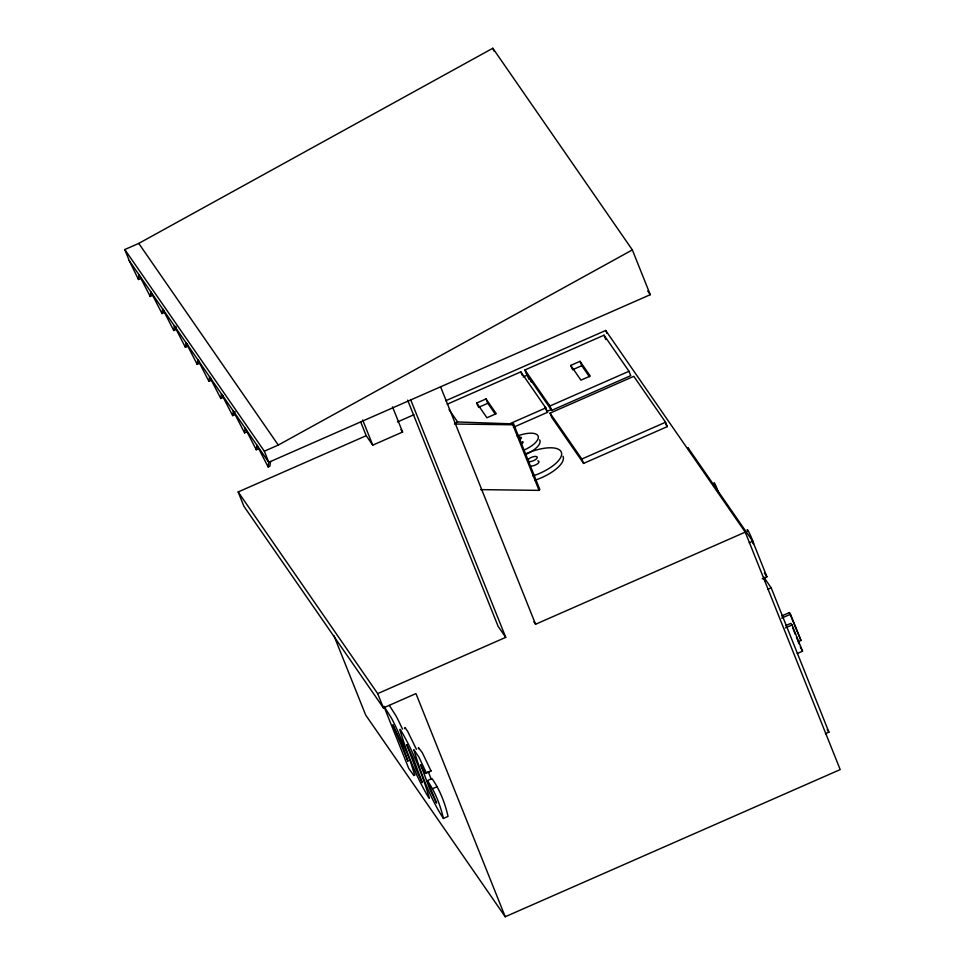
<?xml version="1.0" encoding="UTF-8"?>
<svg xmlns="http://www.w3.org/2000/svg" width="965" height="965" viewBox="0 0 965 965"><rect width="100%" height="100%" fill="white"/><g stroke="black" fill="none" stroke-linecap="round" stroke-linejoin="round"><path stroke-width="1.45" d="M418.424 748.671L418.46 747.646L422.308 752.712L431.029 770.926L425.107 773.46L420.571 764.618L429.932 789.479L436.566 803.037L427.338 780.625L431.994 778.586C439.859 789.696 445.034 803.206 448.05 816.402L443.405 818.453C429.932 797.778 420.933 773.291 413.816 749.684L418.822 756.898L426.373 772.965M140.239 278.752L138.477 279.524L139.032 274.796L150.202 296.46L151.963 295.688L152.108 294.663M164.074 310.428L163.785 312.781L162.023 313.565L162.59 308.788L173.76 330.525L175.534 329.753L175.968 326.242M173.76 330.525L174.351 325.844L185.389 347.291L187.162 346.519L187.512 344.276M246.34 432.103L244.579 432.875L245.17 428.207L256.256 449.762L258.017 448.99M199.236 361.248L198.923 363.564L197.162 364.348L197.777 359.704L208.935 381.356L210.696 380.584L211.009 378.268M270.526 461.523L269.911 466.167L268.137 466.939L268.765 462.295L264.326 451.198L124.799 249.537L138.755 243.409L492.826 48.25L632.352 249.911L650.265 294.699L268.765 462.295L129.238 260.634L124.799 249.537M208.935 381.356L209.562 376.724L220.78 398.485L222.541 397.713L222.879 395.433M443.405 818.453C440.378 805.244 435.203 791.746 427.338 780.625M150.202 296.46L150.83 291.84L162.023 313.565M234.917 411.44L234.411 414.866L232.649 415.638L233.325 411.078L244.579 432.875M256.256 449.762L256.931 445.203L268.137 466.939M220.78 398.485L221.455 393.937L232.649 415.638M185.389 347.291L186.1 342.816L197.162 364.348M454.467 424.021L512.825 424.781L513.585 423.925L539.821 489.52L539.061 490.377L480.703 489.617M264.326 451.198L278.282 445.07L632.352 249.911M445.697 400.764L605.706 330.476L745.233 532.137L840.201 769.587L505.226 916.75L415.963 693.594L383.407 707.9L243.88 506.227L238.162 491.945L366.205 435.697L372.743 445.142L402.586 432.031L392.526 406.892M397.423 421.982L413.973 414.709M524.948 369.945L604.042 335.193L628.999 371.272L630.748 375.638L551.654 410.39L526.697 374.324L524.948 369.945L549.905 406.012L551.654 410.39M447.205 404.202L520.847 371.851L545.804 407.918L547.553 412.296L513.452 427.278M523.114 376.977L527.264 375.144M476.734 403.008L486.034 398.919L496.251 413.671L486.939 417.761L476.734 403.008L478.049 406.289M570.737 365.409L580.037 361.32L590.254 376.073L580.942 380.162L570.737 365.409L572.052 368.678M478.483 407.375L487.783 403.298L495.443 414.359M572.486 369.776L581.786 365.687L589.446 376.76M455.299 422.984L457.627 421.958L513.585 423.925M508.977 424.093L545.804 407.918M549.905 406.012L628.999 371.272M545.177 407.037L546.926 411.404L551.087 409.582L549.338 405.204M550.062 413.129L633.8 376.338L665.561 422.236L667.31 426.614L583.572 463.405L551.811 417.495L550.062 413.129L581.823 459.026L583.572 463.405M581.823 459.026L665.561 422.236M238.162 491.945L377.689 693.618L505.732 637.358L410.752 399.92M533.886 621.81L535.575 624.246L745.233 532.137M749.214 542.776L752.712 541.244L766.922 576.793L762.266 578.831M767.706 589.386L771.192 587.854L828.923 732.17L825.425 733.702M781.759 615.935L789.37 612.594L790.504 614.235L800.998 640.471L798.453 641.592M425.107 773.46L431.029 770.926M781.614 618.131L790.504 614.235M785.582 625.67L790.902 623.33L792.036 624.97L802.53 651.206L797.211 653.546M785.389 627.889L792.036 624.97M432.863 788.598L437.507 786.559M647.696 290.984L650.265 294.699M752.712 541.244L688.045 447.796L689.143 450.522M665.645 424.202L667.31 426.614M764.352 573.077L766.922 576.793M764.389 578.011L771.192 587.854M800.998 640.471L789.37 612.594M802.53 651.206L800.287 646.803M827.222 729.709L828.923 732.17M546.926 411.404L547.553 412.296M449.063 409.594L457.627 421.958M400.945 429.666L402.586 432.031M505.732 637.358L498.133 626.394L407.64 400.125M138.755 243.409L278.282 445.07M389.378 705.451L395.843 715.62A25.886 2.087 66.3 0 1 402.489 729.142M505.226 916.75L365.699 715.089L333.902 635.585M716.464 489.183C720.529 496.601 713.304 478.737 714.076 483.537M129.238 260.634L138.477 279.524M715.391 486.855L715.933 488.061M416.458 749.383L407.64 731.349L404.962 727.477L404.492 728.575M792.554 627.467L795.317 634.379M796.427 637.141L799.189 644.041M763.978 577.142L765.088 579.905M763.954 578.264L765.052 581.027M717.538 490.425L718.635 493.151M492.826 48.25L493.947 51.049M605.706 330.476L606.828 333.263M604.042 335.193L605.791 339.571M580.037 361.32L581.786 365.687M530.099 379.233L531.196 381.983M525.515 370.777L528.917 379.269M520.847 371.851L522.149 375.132M512.825 424.781L539.061 490.377M486.034 398.919L487.783 403.298M440.595 386.808L535.575 624.246M362.683 420.004L372.743 445.142M360.62 421.729L366.205 435.697M377.689 693.618L383.407 707.9M714.426 484.502L714.872 485.636M428.327 771.843L431.198 779.129M747.537 531.232A7.792 0.627 66.3 0 1 750.541 535.575A7.792 0.627 66.3 0 1 753.05 543.44M539.556 439.859A20.398 7.804 -21.8 0 1 526.685 454.045M562.957 456.24A30.59 11.701 -21.8 0 1 534.743 480.317M525.406 453.984A30.59 11.701 -21.8 0 1 561.401 452.344A30.59 11.701 -21.8 0 1 532.994 475.938M537.819 460.812A5.102 1.954 -21.8 0 1 536.938 464.213A5.102 1.954 -21.8 0 1 529.966 465.745M517.131 436.096A20.398 7.804 -21.8 0 1 538.06 435.939A20.398 7.804 -21.8 0 1 523.73 450.221M522.342 441.596A3.088 1.182 -21.8 0 1 520.931 444.153M518.567 437.507A3.088 1.182 -21.8 0 1 521.317 437.555A3.088 1.182 -21.8 0 1 519.894 439.425M414.733 775.016L413.889 775.558L408.726 768.405L383.865 706.259L391.187 717.658A25.886 2.087 66.3 0 1 398.352 732.314L410.644 762.193L414.733 775.016M406.711 744.63L416.229 769.889L422.308 782.639L413.129 758.104L406.711 744.63M407.93 761.071L392.815 724.763L401.006 742.109L407.93 761.071M429.353 797.971L428.834 797.898C416.144 776.704 406.844 753.038 399.787 729.431L400.306 729.516C413.032 750.698 422.26 774.376 429.353 797.971M529.869 461.632A5.102 1.954 -21.8 0 0 537.276 457.543A5.102 1.954 -21.8 0 0 530.34 457.88A5.102 1.954 -21.8 0 0 529.869 461.632"/></g></svg>
